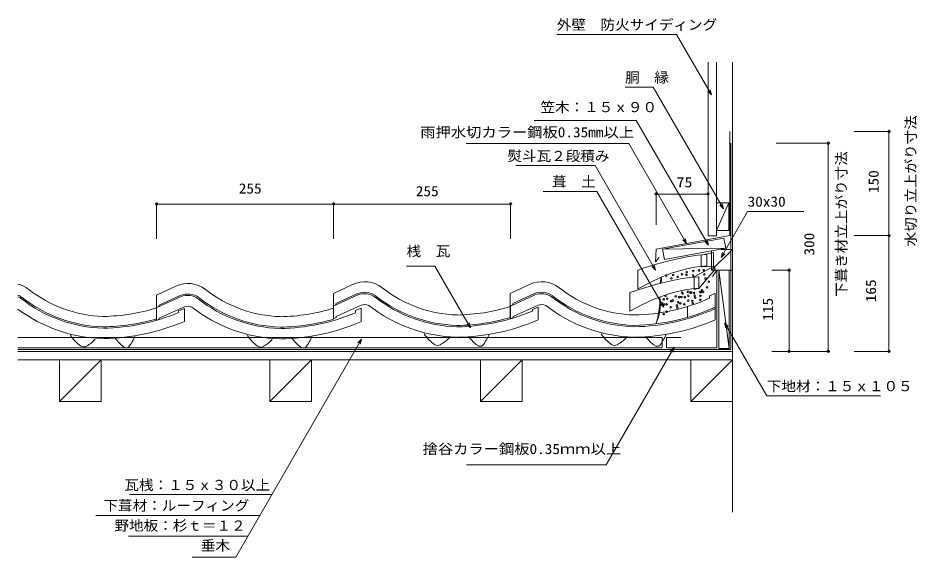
# Model space of a CAD drawing. Units: millimetres, scale not verified. Extents: x -638 to 657, y -385 to 392.
import ezdxf
from ezdxf.enums import TextEntityAlignment as Align

# ---------------------------------------------------------------- set-up
doc = ezdxf.new("R2010")
doc.units = ezdxf.units.MM
doc.header["$LTSCALE"] = 10
doc.linetypes.add('DASHED3', pattern=[4, 3, -1])
for name, color, linetype, lineweight in [('0-0_LAYER001', 4, 'Continuous', 18), ('0-1_LAYER003', 7, 'Continuous', 18), ('0-2_LAYER004', 2, 'Continuous', 18), ('0-3_LAYER005', 2, 'Continuous', 18), ('0-4_LAYER006', 2, 'Continuous', 18), ('0-5_LAYER007', 3, 'Continuous', 18)]:
    doc.layers.add(name, color=color, linetype=linetype, lineweight=lineweight)
doc.styles.add('ＭＳ ゴシック', font='')
doc.styles.get('ＭＳ ゴシック').set_extended_font_data('MS Gothic')

msp = doc.modelspace()

# ---------------------------------------------------------------- linework, layer by layer
at = {"layer": '0-0_LAYER001', "color": 2}
for p, q in [((618.55, 227.98), (566.05, 227.98)), ((616.05, 77.98), (616.05, 227.98)), ((531.09, 211.19), (453.59, 211.19)), ((528.59, 211.19), (528.59, -88.81)), ((280.69, 140.22), (280.69, 93.53)), ((280.69, 137.72), (355.69, 137.72)), ((355.69, 140.22), (355.69, 122.72)), ((-438.7, 125.83), (-438.7, 73.33)), ((-438.7, 123.33), (-183.7, 123.33)), ((-183.7, 125.83), (-183.7, 73.33)), ((-183.7, 123.33), (71.3, 123.33)), ((71.3, 125.83), (71.3, 73.33)), ((618.55, 77.98), (566.05, 77.98)), ((616.05, -88.81), (616.05, 77.98)), ((345.63, 49.84), (363.59, 53.77)), ((363.59, 53.77), (363.59, 33.56)), ((390.69, 58.2), (374.25, 58.2)), ((335.52, 18.4), (363.22, 33.56)), ((368.36, 28.2), (361.8, 19.25)), ((363.22, 33.56), (366.03, 29.44)), ((370.89, 28.2), (385.89, -84.57)), ((474.78, 28.2), (447.28, 28.2)), ((472.28, -88.81), (472.28, 28.2)), ((287.84, 18.34), (286.82, 9.18)), ((-143.47, -71.23), (-324.71, -385.14)), ((474.78, -88.81), (447.28, -88.81)), ((531.09, -88.81), (453.59, -88.81)), ((618.55, -88.81), (566.05, -88.81)), ((-272.78, -295.2), (-477.39, -295.2)), ((-290.09, -325.18), (-526.28, -325.18)), ((-307.46, -355.28), (-479.13, -355.28)), ((-324.71, -385.14), (-387.28, -385.14))]:
    msp.add_line(p, q, dxfattribs=at)
at = {"layer": '0-0_LAYER001'}
for p, q in [((353.98, 50.81), (341.02, 49.76)), ((342.34, 18.49), (329.37, 17.45)), ((70.82, -5.19), (98.53, 7.67)), ((-403.44, -9.95), (-438.09, -25.56)), ((-434.96, -22.44), (-404.68, -8.39)), ((-148.8, -7.51), (-183.45, -23.12)), ((-180.33, -20), (-150.05, -5.95)), ((70.82, -39.9), (70.82, -5.19)), ((71.23, -23.75), (106.27, -7.37)), ((74.56, -19.99), (104.84, -5.94)), ((365.16, -5.59), (357.44, -8.59)), ((357.44, -8.59), (357.44, -12.27)), ((365.82, -43.54), (365.82, -5.19)), ((-435.22, -24.15), (-438.58, -25.48)), ((-435.22, -22.66), (-435.22, -24.15)), ((-434.69, -40.89), (-398.5, -24.74)), ((-180.58, -21.71), (-183.95, -23.04)), ((-180.58, -20.23), (-180.58, -21.71)), ((-180.06, -38.46), (-143.87, -22.3)), ((74.3, -21.7), (70.94, -23.03)), ((74.3, -20.21), (74.3, -21.7)), ((74.83, -38.45), (111.02, -22.29)), ((102.55, -28.39), (110.94, -25.24)), ((110.94, -43.55), (110.94, -25.24)), ((325.82, -39.86), (325.82, -24.2)), ((-438.59, -41.91), (-438.59, -26.25)), ((-406.97, -30.43), (-398.59, -27.28)), ((-406.97, -30.43), (-406.97, -32.85)), ((-398.59, -45.59), (-398.59, -27.28)), ((-180.06, -38.46), (-180.06, -39.88)), ((-151.95, -29.83), (-143.83, -26.71)), ((-151.95, -30.14), (-151.95, -32.95)), ((-151.95, -30.76), (-151.95, -32.95)), ((-143.83, -45.44), (-143.83, -26.71)), ((74.83, -38.45), (74.83, -39.87)), ((102.55, -28.39), (102.55, -30.81)), ((-434.69, -42.31), (-438.7, -44.2)), ((-434.69, -40.89), (-434.69, -42.31)), ((-180.06, -39.88), (-184.06, -41.76))]:
    msp.add_line(p, q, dxfattribs=at)
at = {"layer": '0-0_LAYER001', "color": 2}
for points in [[(360.43, 280.77), (310.28, 367.64), (137.78, 367.64)], [(377.85, 116.37), (276.64, 291.67), (236.14, 291.67)], [(358.49, 288.02), (360.43, 280.77), (355.13, 286.07)], [(356.04, 64.02), (252.29, 243.71), (105.29, 243.71)], [(324.58, 66.53), (241.38, 210.63), (7.38, 210.63)], [(279.93, 28.24), (192.97, 178.87), (78.97, 178.87)], [(291.69, -24.96), (195.55, 141.56), (118.3, 141.56)], [(375.91, 123.62), (377.85, 116.37), (372.54, 121.68)], [(322.64, 73.77), (324.58, 66.53), (319.28, 71.83)], [(354.09, 71.26), (356.04, 64.02), (350.73, 69.32)], [(345.63, 49.84), (345.63, 33), (363.22, 33.56)], [(13.44, -54.92), (-37.97, 34.13), (-78.47, 34.13)], [(277.99, 35.49), (279.93, 28.24), (274.63, 33.55)], [(335.52, 18.4), (335.52, 0.43), (342.34, 1.86), (366.03, 29.44)], [(289.75, -17.72), (291.69, -24.96), (286.38, -19.66)], [(11.5, -47.68), (13.44, -54.92), (8.14, -49.62)], [(381.43, -54.96), (379.49, -47.72), (384.79, -53.02)], [(379.49, -47.72), (440.34, -153.1), (603.84, -153.1)], [(-148.77, -76.53), (-143.47, -71.23), (-145.41, -78.47)], [(306.68, -82.92), (208.91, -252.27), (7.91, -252.27)], [(301.38, -88.23), (306.68, -82.92), (304.74, -90.17)]]:
    msp.add_lwpolyline(points, dxfattribs=at)
at = {"layer": '0-0_LAYER001'}
for points in [[(353.98, 50.81), (353.98, 50.34), (353.98, 49.08), (353.98, 47.21), (353.98, 44.95), (353.98, 42.49), (353.98, 40.03), (353.98, 37.76), (353.98, 35.9), (353.98, 34.64), (353.98, 34.17), (352.83, 34.19), (349.46, 34.1), (343.96, 33.65), (336.43, 32.63), (326.99, 30.79), (315.72, 27.9), (302.74, 23.73), (288.14, 18.06), (272.03, 10.63), (254.5, 1.23), (254.5, 1.99), (254.5, 4.04), (254.5, 7.08), (254.5, 10.76), (254.5, 14.76), (254.5, 18.77), (254.5, 22.45), (254.5, 25.48), (254.5, 27.54), (254.5, 28.3), (256.16, 28.89), (260.87, 30.48), (268.16, 32.85), (277.59, 35.75), (288.7, 38.94), (301.07, 42.18), (314.22, 45.23), (327.73, 47.84), (341.13, 49.78)], [(342.34, 18.49), (342.34, 18.03), (342.34, 16.76), (342.34, 14.9), (342.34, 12.64), (342.34, 10.18), (342.34, 7.71), (342.34, 5.45), (342.34, 3.59), (342.34, 2.32), (342.34, 1.86), (341.19, 1.88), (337.81, 1.78), (332.31, 1.34), (324.79, 0.31), (315.35, -1.53), (304.08, -4.41), (291.1, -8.58), (276.5, -14.26), (260.38, -21.68), (242.85, -31.09), (242.85, -30.33), (242.85, -28.27), (242.85, -25.24), (242.85, -21.56), (242.85, -17.55), (242.85, -13.54), (242.85, -9.86), (242.85, -6.83), (242.85, -4.77), (242.85, -4.01), (244.52, -3.43), (249.22, -1.83), (256.51, 0.54), (265.94, 3.44), (277.06, 6.63), (289.42, 9.87), (302.58, 12.91), (316.08, 15.53), (329.48, 17.47)], [(-438.7, -44.2), (-438.7, -7.63), (-411, 5.22)], [(-184.06, -41.76), (-184.06, -5.2), (-156.36, 7.65)], [(74.83, -39.87), (70.94, -41.69), (70.94, -24.21)]]:
    msp.add_lwpolyline(points, dxfattribs=at)
at = {"layer": '0-0_LAYER001', "color": 2}
for centre in [(616.05, 227.98), (528.59, 211.19), (280.69, 137.72), (355.69, 137.72), (-438.7, 123.33), (-183.7, 123.33), (-183.7, 123.33), (71.3, 123.33), (616.05, 77.98), (616.05, 77.98), (472.28, 28.2), (472.28, -88.81), (528.59, -88.81), (616.05, -88.81)]:
    msp.add_circle(centre, 1.7, dxfattribs=at)
at = {"layer": '0-0_LAYER001'}
for centre, radius, start, end in [((-648.43, -31.21), 40.68, 51.53531, 75.4793), ((-510.19, 143.91), 182.38, 231.7756, 268.38173), ((-393.54, -31.61), 40.68, 51.53531, 115.27963), ((-255.3, 143.51), 182.38, 231.7756, 268.38173), ((-138.9, -29.17), 40.68, 51.53531, 115.27963), ((-0.67, 145.95), 182.38, 231.7756, 268.38173), ((115.98, -29.16), 40.68, 51.53531, 115.27963), ((254.22, 145.96), 182.38, 231.7756, 268.38173), ((-648.78, -33.49), 27.73, 54.17618, 67.64632), ((-648.79, -33.98), 26.21, 54.56427, 66.24119), ((-510.19, 143.91), 199.38, 231.7756, 268.38173), ((-510.19, 143.91), 199.38, 231.7756, 268.38173), ((-510.19, 143.91), 197.38, 231.7756, 268.38173), ((-393.89, -33.88), 27.73, 54.17618, 112.93031), ((-393.9, -34.38), 26.21, 54.56427, 111.2666), ((-255.3, 143.51), 197.38, 231.7756, 268.38173), ((-139.25, -31.45), 27.73, 54.17618, 112.93031), ((-139.27, -31.94), 26.21, 54.56427, 111.2666), ((-0.67, 145.95), 199.38, 231.7756, 268.38173), ((-0.67, 145.95), 199.38, 231.7756, 268.38173), ((-0.67, 145.95), 197.38, 231.7756, 268.38173), ((115.63, -31.43), 27.73, 54.17618, 112.93031), ((115.62, -31.93), 26.21, 54.56427, 111.2666), ((254.22, 145.96), 199.38, 231.7756, 268.38173), ((254.22, 145.96), 199.38, 231.7756, 268.38173), ((254.22, 145.96), 197.38, 231.7756, 268.38173), ((244.68, 238.85), 275.28, 270.90795, 294.18137), ((-393.39, -36.84), 13.08, 65.55343, 112.8327), ((-255.3, 143.51), 214.38, 231.7756, 268.38173), ((-255.3, 143.51), 214.38, 231.7756, 268.38173), ((-255.3, 143.51), 199.38, 231.7756, 268.38173), ((-255.3, 143.51), 199.38, 231.7756, 268.38173), ((-138.76, -34.4), 13.08, 65.55343, 112.8327), ((-0.67, 145.95), 214.38, 231.7756, 268.38173), ((-0.67, 145.95), 214.38, 231.7756, 268.38173), ((-10.21, 238.83), 275.28, 270.90795, 287.11988), ((116.13, -34.39), 13.08, 65.55343, 112.8327), ((254.22, 145.96), 214.38, 231.7756, 268.38173), ((254.22, 145.96), 214.38, 231.7756, 268.38173), ((244.68, 238.85), 290.28, 270.90795, 294.66739), ((-510.19, 143.91), 214.38, 233.32691, 268.38173), ((-510.19, 143.91), 214.38, 233.32691, 268.38173), ((-519.73, 236.79), 275.28, 270.90795, 287.11988), ((-519.73, 236.79), 292.28, 270.90795, 292.69346), ((-264.85, 236.4), 275.28, 270.90795, 287.11988), ((-264.85, 236.4), 292.28, 270.90795, 292.69346), ((-10.21, 238.83), 292.28, 270.90795, 292.69346), ((244.68, 238.85), 292.28, 270.90795, 294.48746), ((-519.73, 236.79), 290.28, 270.90795, 286.23334), ((-519.73, 236.79), 307.28, 270.90795, 293.21983), ((-264.85, 236.4), 290.28, 270.90795, 286.23334), ((-264.85, 236.4), 307.28, 270.90795, 293.21983), ((-10.21, 238.83), 290.28, 270.90795, 286.21009), ((-10.21, 238.83), 307.28, 270.90795, 293.21983), ((244.68, 238.85), 307.28, 270.90795, 293.21983), ((-3.99, -31.25), 58.84, 213.2508, 234.31144), ((-24.06, -37.44), 69.67, 321.65733, 337.34946), ((250.9, -31.24), 58.84, 213.2508, 234.31144), ((230.83, -37.43), 69.67, 321.65733, 337.34946), ((-513.51, -33.29), 58.84, 213.2508, 234.31144), ((-559.89, -41.98), 44.13, 297.62161, 318.2313), ((-455.72, -39.6), 52.18, 215.53767, 234.46232), ((-533.58, -39.48), 69.67, 321.65733, 337.34946), ((-258.62, -33.69), 58.84, 213.2508, 234.31144), ((-305, -42.38), 44.13, 297.62161, 318.2313), ((-200.83, -39.99), 52.18, 215.53767, 234.46232), ((-278.69, -39.87), 69.67, 321.65733, 337.34946), ((-50.36, -39.94), 44.13, 297.62161, 318.2313), ((53.8, -37.56), 52.18, 215.53767, 234.46232), ((204.52, -39.93), 44.13, 297.62161, 318.2313), ((308.69, -37.54), 52.18, 215.53767, 234.46232), ((-543.39, -74.45), 7.95, 234.52014, 301.23766), ((-482.05, -77.3), 6.27, 234.10575, 303.29033), ((-288.5, -74.85), 7.95, 234.52014, 301.23766), ((-227.16, -77.7), 6.27, 234.10575, 303.29033), ((-33.86, -72.41), 7.95, 234.52014, 301.23766), ((27.47, -75.26), 6.27, 234.10575, 303.29033), ((221.02, -72.4), 7.95, 234.52014, 301.23766), ((282.36, -75.25), 6.27, 234.10575, 303.29033)]:
    msp.add_arc(centre, radius, start, end, dxfattribs=at)
at = {"layer": '0-0_LAYER001', "color": 2}
msp.add_arc((170.29, -13.94), 115.77, 343.66351, 1.67429, dxfattribs=at)
at = {"layer": '0-1_LAYER003'}
for p, q in [((137.78, 367.64), (310.28, 367.64)), ((360.43, 280.77), (310.28, 367.64)), ((355.69, 77.46), (355.69, 328.02)), ((236.14, 291.67), (276.64, 291.67)), ((377.85, 116.37), (276.64, 291.67)), ((360.43, 280.77), (355.13, 286.07)), ((360.43, 280.77), (358.49, 288.02)), ((105.29, 243.71), (252.29, 243.71)), ((387.11, 227.98), (387.11, 77.98)), ((566.05, 227.98), (618.55, 227.98)), ((616.05, 227.98), (616.05, -88.81)), ((7.38, 210.63), (241.38, 210.63)), ((453.59, 211.19), (530.29, 211.19)), ((528.59, -88.81), (528.59, 211.19)), ((78.97, 178.87), (192.97, 178.87)), ((279.93, 28.24), (192.97, 178.87)), ((118.3, 141.56), (195.55, 141.56)), ((291.69, -24.96), (195.55, 141.56)), ((280.69, 93.53), (280.69, 140.22)), ((280.69, 137.72), (355.69, 137.72)), ((-438.7, 73.33), (-438.7, 125.83)), ((-437, 123.33), (-438.7, 123.33)), ((-437, 123.33), (71.3, 123.33)), ((-183.7, 73.33), (-183.7, 125.83)), ((71.3, 73.33), (71.3, 125.83)), ((367.69, 125.27), (385.69, 125.27)), ((367.69, 85.27), (385.69, 125.27)), ((374.25, 46.44), (412.55, 112.77)), ((412.55, 112.77), (493.55, 112.77)), ((566.05, 77.98), (618.55, 77.98)), ((324.58, 66.53), (319.28, 71.83)), ((381.2, 59.71), (289.97, 58.24)), ((345.63, 49.84), (363.59, 53.77)), ((360.69, 28.2), (390.69, 58.2)), ((363.59, 53.77), (363.59, 33.56)), ((390.69, 58.2), (374.25, 58.2)), ((345.63, 49.84), (345.63, 33)), ((-78.47, 34.13), (-37.97, 34.13)), ((13.44, -54.92), (-37.97, 34.13)), ((335.52, 18.4), (363.2, 33.54)), ((363.59, 33.56), (345.63, 33)), ((368.36, 28.2), (361.8, 19.25)), ((370.89, 28.2), (385.89, -84.57)), ((447.28, 28.2), (474.78, 28.2)), ((472.28, 28.2), (472.28, -88.81)), ((335.52, 17.95), (335.52, 0.43)), ((379.49, -47.72), (381.43, -54.96)), ((379.49, -47.72), (384.79, -53.02)), ((379.49, -47.72), (440.34, -153.1)), ((-143.47, -71.23), (-145.41, -78.47)), ((390.69, -88.81), (-638.23, -88.81)), ((306.68, -82.92), (208.91, -252.27)), ((306.68, -82.92), (301.38, -88.23)), ((306.68, -82.92), (304.74, -90.17)), ((447.28, -88.81), (531.09, -88.81)), ((566.05, -88.81), (616.05, -88.81)), ((-638.23, -100.81), (390.69, -100.81)), ((390.69, -100.81), (330.69, -160.81)), ((440.34, -153.1), (603.84, -153.1)), ((7.91, -252.27), (208.91, -252.27)), ((-477.39, -295.2), (-272.78, -295.2)), ((-526.28, -325.18), (-290.09, -325.18)), ((-479.13, -355.28), (-307.46, -355.28)), ((-387.28, -385.14), (-324.71, -385.14))]:
    msp.add_line(p, q, dxfattribs=at)
at = {"layer": '0-1_LAYER003', "color": 2}
msp.add_line((280.14, 40.41), (285.21, 46.5), dxfattribs=at)
at = {"layer": '0-1_LAYER003'}
for points in [[(367.69, 328.02), (367.69, 77.46), (355.69, 77.46)], [(354.09, 71.26), (356.04, 64.02), (350.73, 69.32), (356.04, 64.02), (252.29, 243.71)], [(-638.23, -86.31), (388.37, -86.31), (388.37, 211.19)], [(241.38, 210.63), (324.58, 66.53), (322.64, 73.77)], [(367.69, 85.27), (385.69, 85.27), (385.69, 125.27), (385.69, 85.27)], [(375.91, 123.62), (377.85, 116.37), (372.54, 121.68)], [(285.21, 46.5), (280.14, 40.41), (280.69, 58.49), (387.11, 77.98)], [(360.69, 55.69), (360.69, 28.2), (390.69, 28.2)], [(376.19, 53.69), (374.25, 46.44), (379.56, 51.74)], [(277.99, 35.49), (279.93, 28.24), (274.63, 33.55)], [(368.36, 28.2), (368.36, -83.94), (295.97, -83.94), (295.97, -68.8), (308.16, -68.8)], [(363.2, 33.54), (366.03, 29.44), (342.34, 1.86), (335.52, 0.43)], [(385.89, 28.2), (385.89, -84.57), (370.89, -84.57), (370.89, 28.2)], [(289.75, -17.72), (291.69, -24.96), (286.38, -19.66)], [(11.5, -47.68), (13.44, -54.92), (8.14, -49.62)], [(-638.23, -68.8), (289.66, -68.8), (289.66, -83.8), (-638.23, -83.8)], [(-324.71, -385.14), (-143.47, -71.23), (-148.77, -76.53)], [(616.05, -87.11), (616.05, -88.81), (618.55, -88.81)], [(-578.31, -100.81), (-578.31, -160.81), (-518.31, -160.81), (-518.31, -100.81), (-578.31, -160.81)], [(-275.31, -100.81), (-275.31, -160.81), (-215.31, -160.81), (-215.31, -100.81), (-275.31, -160.81)], [(27.69, -100.81), (27.69, -160.81), (87.69, -160.81), (87.69, -100.81), (27.69, -160.81)], [(390.69, -160.81), (330.69, -160.81), (330.69, -100.81)]]:
    msp.add_lwpolyline(points, dxfattribs=at)
msp.add_lwpolyline([(381.2, 59.71), (378.5, 74.46), (289.97, 58.24), (292.67, 43.49)], close=True, dxfattribs=at)
for centre, radius, start, end in [((279.7, 14.61), 8.95, 322.68178, 24.63811), ((221.94, -20.88), 64.9, 334.37908, 9.14995)]:
    msp.add_arc(centre, radius, start, end, dxfattribs=at)
at = {"layer": '0-2_LAYER004'}
for p, q in [((355.69, 77.46), (355.69, 328.02)), ((367.69, 77.46), (367.69, 328.02)), ((390.69, 250.14), (390.69, -166.58)), ((385.69, 125.27), (367.69, 85.27)), ((355.69, 77.46), (367.69, 77.46)), ((280.69, 58.49), (280.14, 40.41)), ((289.97, 58.24), (381.2, 59.71)), ((368.36, -83.94), (368.36, 28.2)), ((370.89, -84.57), (370.89, 28.2)), ((385.89, 28.2), (385.89, -84.57)), ((-638.23, -68.8), (289.66, -68.8)), ((289.66, -68.8), (289.66, -83.8)), ((-638.23, -83.8), (289.66, -83.8)), ((390.69, -88.81), (-638.23, -88.81)), ((295.97, -83.94), (368.36, -83.94)), ((385.89, -84.57), (370.89, -84.57)), ((390.69, -100.81), (-638.23, -100.81)), ((-518.31, -100.81), (-578.31, -160.81)), ((-215.31, -100.81), (-275.31, -160.81)), ((87.69, -100.81), (27.69, -160.81)), ((390.69, -100.81), (330.69, -160.81))]:
    msp.add_line(p, q, dxfattribs=at)
at = {"layer": '0-2_LAYER004', "color": 3}
for p, q in [((390.69, 250.14), (390.69, 328.02)), ((390.69, -166.58), (390.69, -320.67))]:
    msp.add_line(p, q, dxfattribs=at)
at = {"layer": '0-2_LAYER004', "linetype": 'DASHED3'}
for q in [(388.37, 211.19), (-638.23, -86.31)]:
    msp.add_line((388.37, -86.31), q, dxfattribs=at)
at = {"layer": '0-2_LAYER004'}
for points in [[(280.69, 58.49), (387.11, 77.98), (387.11, 227.98)], [(295.97, -83.94), (295.97, -68.8), (316.52, -68.8)]]:
    msp.add_lwpolyline(points, dxfattribs=at)
for points in [[(367.69, 85.27), (367.69, 125.27), (385.69, 125.27), (385.69, 85.27)], [(292.67, 43.49), (289.97, 58.24), (378.5, 74.46), (381.2, 59.71)], [(-578.31, -160.81), (-578.31, -100.81), (-518.31, -100.81), (-518.31, -160.81)], [(-275.31, -160.81), (-275.31, -100.81), (-215.31, -100.81), (-215.31, -160.81)], [(27.69, -160.81), (27.69, -100.81), (87.69, -100.81), (87.69, -160.81)], [(330.69, -160.81), (330.69, -100.81), (390.69, -100.81), (390.69, -160.81)]]:
    msp.add_lwpolyline(points, close=True, dxfattribs=at)
at = {"layer": '0-3_LAYER005'}
for centre in [(324.92, 25.39), (334.35, 27.07), (342.57, 27.89), (349.32, 27.99), (295.49, 20.45), (302.88, 16.35), (305.32, 21.09), (311.89, 18.62), (317.93, 22.23), (324.51, 21.41), (333.96, 20.45), (350.32, 22.02), (351.96, 16.26), (346.85, -0.77), (354.25, 3.34), (356.71, 11.56), (291.79, -13.92), (294.26, -8.98), (296.72, -12.83), (309.05, -9.54), (313.98, -10.63), (317.27, -10.36), (318.09, -4.05), (318.91, -5.43), (322.2, -10.63), (326.31, -2.96), (327.13, -8.72), (329.6, -4.05), (331.24, -4.05), (335.35, -4.61), (336.17, -8.72), (336.99, -11.45), (344.39, -3.23), (344.39, -8.98), (345.21, -3.79), (348.5, -3.23), (292.62, -21.31), (295.9, -21.04), (301.66, -25.15), (302.48, -16.38), (304.94, -15.56), (310.7, -22.69), (311.52, -25.97), (312.34, -18.02), (315.63, -19.67), (321.38, -21.04), (327.13, -15.56), (332.88, -16.11), (333.7, -19.67), (344.39, -14.74), (291.79, -35.01), (295.9, -31.73)]:
    msp.add_circle(centre, 1.16, dxfattribs=at)
at = {"layer": '0-4_LAYER006'}
for points in [[(374.25, 46.44), (412.55, 112.77), (493.55, 112.77)], [(360.69, 55.69), (360.69, 28.2), (390.69, 28.2), (390.69, 58.2), (360.69, 28.2)], [(379.56, 51.74), (374.25, 46.44), (376.19, 53.69)]]:
    msp.add_lwpolyline(points, dxfattribs=at)
at = {"layer": '0-5_LAYER007'}
msp.add_line((390.69, 328.02), (390.69, -183.31), dxfattribs=at)

# ---------------------------------------------------------------- texts
at = {"layer": '0-0_LAYER001', "color": 7, "style": 'ＭＳ ゴシック'}
for s, width, p in [('外壁\u3000防火サイディング', 1.05, (137.78, 370.14)), ('胴\u3000縁', 1.05, (236.14, 294.17)), ('笠木：１５ｘ９０', 1.05, (114.18, 251.47)), ('雨押水切カラー鋼板0.35mm以上', 1.1, (-58.82, 215.23)), ('熨斗瓦２段積み', 1.05, (66.65, 181.02)), ('葺\u3000土\u3000', 1.05, (131.05, 144.06)), ('75', 1.15, (310.12, 143.08)), ('255', 1.1, (-320.23, 134.21)), ('255', 1.1, (-65.3, 130.4)), ('桟\u3000瓦', 1.05, (-78.59, 43.88)), ('下地材：１５ｘ１０５', 1.05, (440.34, -150.6)), ('捨谷カラー鋼板0.35ｍｍ以上', 1.1, (-55.52, -241.15)), ('\u3000瓦桟：１５ｘ３０以上\u3000\u3000', 1.05, (-505.97, -293.07)), ('\u3000下葺材：ルーフィング', 1.05, (-536.09, -322.68)), ('\u3000野地板：杉ｔ＝１２\u3000', 1.05, (-520.25, -351.61)), ('\u3000垂木\u3000', 1.05, (-396.02, -380.17))]:
    msp.add_text(s, height=14.66, dxfattribs=dict(at, width=width)).set_placement(p, align=Align.BOTTOM_LEFT)
at = {"layer": '0-0_LAYER001', "color": 7, "style": 'ＭＳ ゴシック', "width": 1.1}
for s, p in [('150', (605.64, 139.28)), ('300', (513.05, 49.23)), ('165', (601.83, -17.99)), ('115', (453.44, -44.63))]:
    msp.add_text(s, height=14.66, rotation=90, dxfattribs=at).set_placement(p, align=Align.BOTTOM_LEFT)
at = {"layer": '0-1_LAYER003', "style": 'ＭＳ ゴシック', "width": 1.05}
msp.add_text('下葺き材立上がり寸法', height=14.66, rotation=90, dxfattribs=at).set_placement((559.3, -10.33), align=Align.BOTTOM_LEFT)
at = {"layer": '0-2_LAYER004', "color": 7, "style": 'ＭＳ ゴシック', "width": 1.05}
msp.add_text('水切り立上がり寸法', height=14.66, rotation=90, dxfattribs=at).set_placement((659.25, 62.5), align=Align.BOTTOM_LEFT)
at = {"layer": '0-4_LAYER006', "color": 7, "style": 'ＭＳ ゴシック', "width": 1.1}
msp.add_text('30x30', height=14.66, dxfattribs=at).set_placement((412.55, 115.27), align=Align.BOTTOM_LEFT)

doc.saveas('drawing.dxf')
